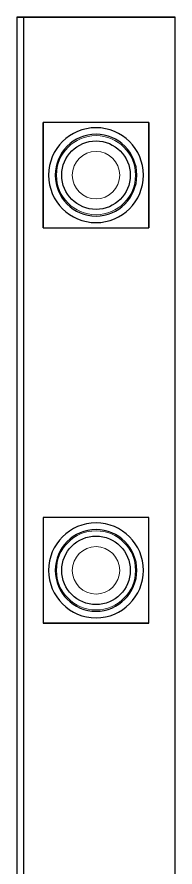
# Model space of a CAD drawing. Header units: millimetres. Extents: x -4391136 to -1798569, y -886572 to -291056.
# Drawn here: x -2466392 to -2466092, y -385423 to -383811 of the extents above; entities that cross this region are included whole.
import ezdxf

# ---------------------------------------------------------------- set-up
doc = ezdxf.new("R2010")
doc.units = ezdxf.units.MM
for name, color, linetype in [('_PP-Dim', 7, 'Continuous'), ('Xref-C-1-PP17-AR-2214-01-B$0$A-FLOR-E', 7, 'Continuous'), ('Xref-C-1-PP17-AR-2214-01-B$0$P-SANR-FIXT', 7, 'Continuous'), ('Xref-C-1-PP17-AR-2214-01-B$0$S-BEAM', 7, 'Continuous')]:
    doc.layers.add(name, color=color, linetype=linetype)

# ---------------------------------------------------------------- blocks, each defined once
blk = doc.blocks.new('Xref-C-1-PP17-AR-2214-01-B$0$DPA_PF_Floor Drain_Dome - 200L x 200W-19087109-ENTRANCE 2 - LOWER ROOF FLOOR PLAN01-flat-2')
at = {"layer": 'Xref-C-1-PP17-AR-2214-01-B$0$P-SANR-FIXT', "color": 7}
for p, q in [((-100, 100), (-100, -100)), ((100, 100), (-100, 100)), ((100, -100), (100, 100)), ((-100, -100), (100, -100))]:
    blk.add_line(p, q, dxfattribs=at)
at = {"layer": 'Xref-C-1-PP17-AR-2214-01-B$0$P-SANR-FIXT', "color": 7, "lineweight": 9}
for p, q in [((-100, 100), (100, 100)), ((-100, -100), (-100, 100)), ((-100, 100), (-100, -100)), ((100, 100), (-100, 100)), ((100, 100), (100, -100)), ((100, -100), (100, 100)), ((100, -100), (-100, -100)), ((-100, -100), (100, -100))]:
    blk.add_line(p, q, dxfattribs=at)
at = {"layer": 'Xref-C-1-PP17-AR-2214-01-B$0$P-SANR-FIXT', "color": 7}
blk.add_circle((0, 0), 65, dxfattribs=at)
for radius, start, end in [(90, 0, 180), (77.5, 0, 180), (90, 180, 0), (77.5, 180, 0)]:
    blk.add_arc((0, 0), radius, start, end, dxfattribs=at)
at = {"layer": 'Xref-C-1-PP17-AR-2214-01-B$0$P-SANR-FIXT', "color": 7, "lineweight": 9}
for radius, start, end in [(75, 90, 270), (75, 270, 90), (45, 90, 270), (45, 270, 90)]:
    blk.add_arc((0, 0), radius, start, end, dxfattribs=at)
blk = doc.blocks.new('Xref-C-1-PP17-AR-2214-01-B$0$DPA_PF_Floor Drain_Dome - 200L x 200W-19087109-ENTRANCE 2 - LOWER ROOF FLOOR PLAN01-flat-1')
at = {"layer": 'Xref-C-1-PP17-AR-2214-01-B$0$P-SANR-FIXT', "color": 7}
for p, q in [((-100, 100), (-100, -100)), ((100, 100), (-100, 100)), ((100, -100), (100, 100)), ((-100, -100), (100, -100))]:
    blk.add_line(p, q, dxfattribs=at)
at = {"layer": 'Xref-C-1-PP17-AR-2214-01-B$0$P-SANR-FIXT', "color": 7, "lineweight": 9}
for p, q in [((-100, 100), (100, 100)), ((-100, -100), (-100, 100)), ((-100, 100), (-100, -100)), ((100, 100), (-100, 100)), ((100, 100), (100, -100)), ((100, -100), (100, 100)), ((100, -100), (-100, -100)), ((-100, -100), (100, -100))]:
    blk.add_line(p, q, dxfattribs=at)
at = {"layer": 'Xref-C-1-PP17-AR-2214-01-B$0$P-SANR-FIXT', "color": 7}
blk.add_circle((0, 0), 65, dxfattribs=at)
for radius, start, end in [(90, 0, 180), (77.5, 0, 180), (90, 180, 0), (77.5, 180, 0)]:
    blk.add_arc((0, 0), radius, start, end, dxfattribs=at)
at = {"layer": 'Xref-C-1-PP17-AR-2214-01-B$0$P-SANR-FIXT', "color": 7, "lineweight": 9}
for radius, start, end in [(75, 90, 270), (75, 270, 90), (45, 90, 270), (45, 270, 90)]:
    blk.add_arc((0, 0), radius, start, end, dxfattribs=at)
blk = doc.blocks.new('W-1-PP17-ENT2_REV00_20260526-152612_EX_LOPF-1')
at = {"layer": 'Xref-C-1-PP17-AR-2214-01-B$0$A-FLOR-E', "color": 7}
for p, q in [((-19235, -600), (-19235, -9705)), ((-18935, -600), (-19235, -600)), ((-19222.3, -9705), (-19222.3, -600)), ((-18935, -9705), (-18935, -600)), ((-18985, -800), (-19185, -800)), ((-19185, -1000), (-19185, -800)), ((-18985, -800), (-18985, -1000)), ((-19185, -1000), (-18985, -1000)), ((-19185, -1549.7), (-19185, -1749.7)), ((-18985, -1549.7), (-19185, -1549.7)), ((-18985, -1749.7), (-18985, -1549.7)), ((-18985, -1749.7), (-19185, -1749.7))]:
    blk.add_line(p, q, dxfattribs=at)
at = {"layer": 'Xref-C-1-PP17-AR-2214-01-B$0$S-BEAM', "color": 7}
blk.add_line((-19235, -600), (-18935, -600), dxfattribs=at)
at = {"color": 7, "rotation": 270}
for name, p in [('Xref-C-1-PP17-AR-2214-01-B$0$DPA_PF_Floor Drain_Dome - 200L x 200W-19087109-ENTRANCE 2 - LOWER ROOF FLOOR PLAN01-flat-2', (-19085, -900)), ('Xref-C-1-PP17-AR-2214-01-B$0$DPA_PF_Floor Drain_Dome - 200L x 200W-19087109-ENTRANCE 2 - LOWER ROOF FLOOR PLAN01-flat-1', (-19085, -1649.7))]:
    blk.add_blockref(name, p, dxfattribs=at)

msp = doc.modelspace()

# ---------------------------------------------------------------- block references
at = {"layer": '_PP-Dim', "color": 7}
msp.add_blockref('W-1-PP17-ENT2_REV00_20260526-152612_EX_LOPF-1', (-2447156.5, -383210.9), dxfattribs=at)

doc.saveas('drawing.dxf')
